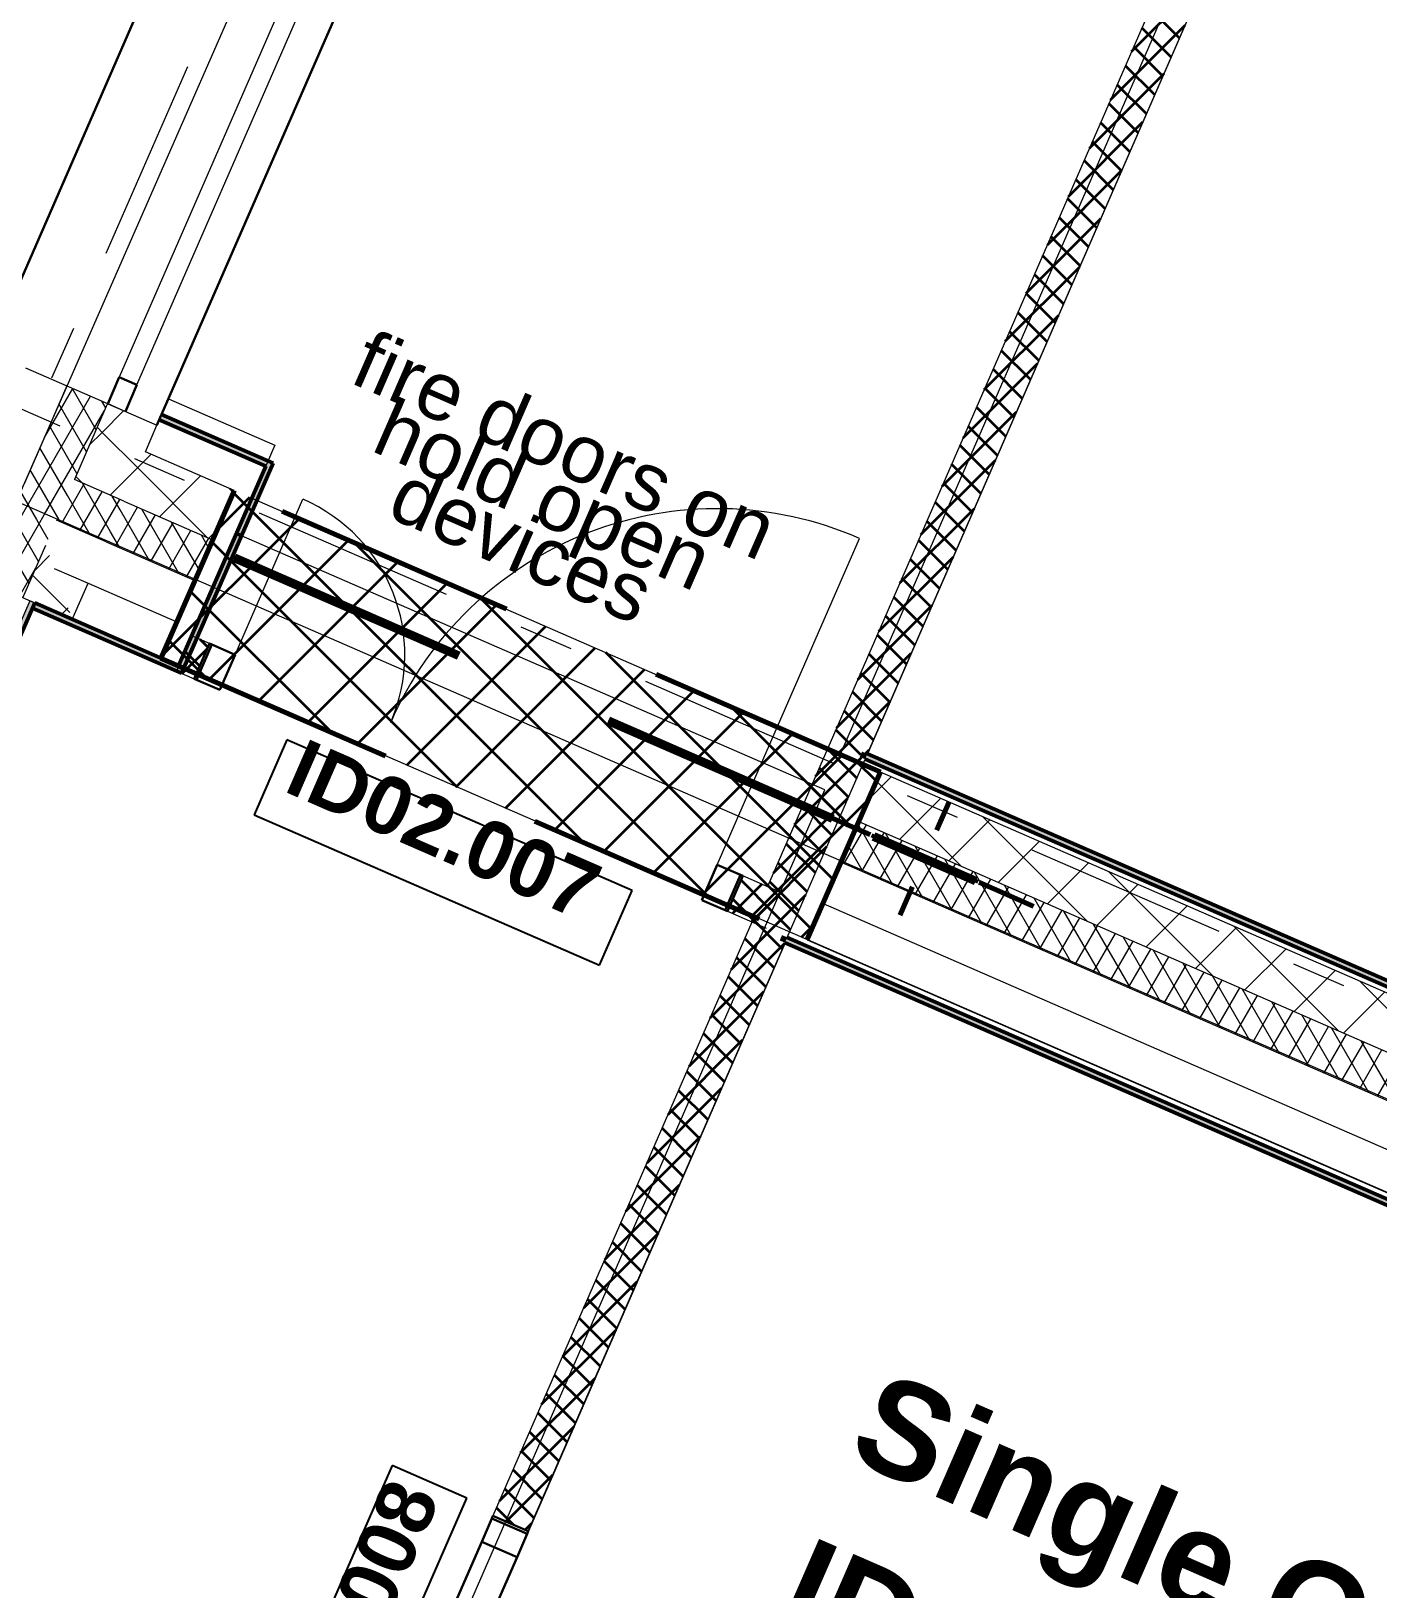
# Model space of a CAD drawing. Header units: millimetres. Extents: x -37281 to 954596, y -59787 to 956680.
# Drawn here: x 4136 to 7630, y -4564 to -522 of the extents above; entities that cross this region are included whole.
import ezdxf
from ezdxf.enums import TextEntityAlignment as Align

# ---------------------------------------------------------------- set-up
doc = ezdxf.new("R2010")
doc.units = ezdxf.units.MM
doc.header["$MEASUREMENT"] = 0
doc.linetypes.add('Double Dashed', pattern=[1093.611073, 529.166651, -211.666656, 141.111112, -211.666656])
doc.linetypes.add('Long Dashed', pattern=[1058.333302, 634.99999, -423.333311])
for name, color, linetype in [('A-15-MG_Structural_Grid', 7, 'Continuous'), ('A-20-M_Floor_Slab', 7, 'Continuous'), ('A-25-M_Wall_Ext_Existing_HUB', 7, 'Continuous'), ('A-25-M_Wall_Int', 7, 'Continuous'), ('ArchiCAD Windows', 7, 'Continuous'), ('Demolished_A-15-M_Bracing', 7, 'Continuous'), ('Demolished_A-25-M_Wall_Ext_Existing_HUB', 7, 'Continuous'), ('New_A-05-M_Gross_Int_Circulation', 7, 'Continuous'), ('New_A-15-MG_Structural_Grid_Phase_2', 7, 'Continuous'), ('New_A-20-M_Floor_Slab', 7, 'Continuous'), ('New_A-25-M_Wall_Int', 7, 'Continuous'), ('New_A-35-M_FFE-Zone', 7, 'Continuous'), ('New_ArchiCAD Door Markers', 7, 'Continuous'), ('New_ArchiCAD Doors', 7, 'Continuous')]:
    doc.layers.add(name, color=color, linetype=linetype)
for name, color, linetype, lineweight, true_color in [('A-15-MG_Structural_Grid_Pen_No__163', 7, 'Continuous', 0, 0x750077), ('A-25-M_Wall_Ext_Existing_HUB_Pen_No__107', 7, 'Continuous', 15, 0xa6a6a6), ('A-25-M_Wall_Int_Pen_No__107', 7, 'Continuous', 15, 0xa6a6a6), ('A-25-M_Wall_Int_Pen_No__27', 7, 'Continuous', 50, 0x2a2a2a), ('ArchiCAD Windows_Pen_No__23', 7, 'Continuous', 30, 0x2a2a2a), ('ArchiCAD Windows_Pen_No__43', 7, 'Continuous', 30, 0x444444), ('New_A-05-M_Gross_Int_Circulation_Pen_No__74', 7, 'Continuous', 20, 0x606060), ('New_A-15-MG_Structural_Grid_Phase_2_Pen_No__222', 7, 'Continuous', 13, 0x65af33), ('New_A-35-M_FFE-Zone_Pen_No__74', 7, 'Continuous', 20, 0x606060), ('New_ArchiCAD Doors_Pen_No__43', 7, 'Continuous', 30, 0x444444), ('New_ArchiCAD Doors_Pen_No__63', 7, 'Continuous', 20, 0x606060)]:
    doc.layers.add(name, color=color, linetype=linetype, lineweight=lineweight, true_color=true_color)
for name, color, linetype, lineweight in [('A-20-M_Floor_Slab_Pen_No__89', 8, 'Continuous', 20), ('A-25-M_Wall_Ext_Existing_HUB_Pen_No__1', 7, 'Continuous', 13), ('A-25-M_Wall_Ext_Existing_HUB_Pen_No__87', 8, 'Continuous', 20), ('ArchiCAD Windows_Pen_No__1', 7, 'Continuous', 13), ('ArchiCAD Windows_Pen_No__83', 8, 'Continuous', 20), ('Demolished_A-15-M_Bracing_Pen_No__175', 1, 'Continuous', 35), ('Demolished_A-15-M_Bracing_Pen_No__177', 1, 'Continuous', 70), ('Demolished_A-25-M_Wall_Ext_Existing_HUB_Pen_No__175', 1, 'Continuous', 35), ('Demolished_A-25-M_Wall_Ext_Existing_HUB_Pen_No__177', 1, 'Continuous', 70), ('New_A-20-M_Floor_Slab_Pen_No__89', 8, 'Continuous', 20), ('New_A-25-M_Wall_Int_Pen_No__1', 7, 'Continuous', 13), ('New_A-25-M_Wall_Int_Pen_No__155', 5, 'Continuous', 35), ('New_A-95-P_Text_1_50_GA_Pen_No__1', 7, 'Continuous', 13), ('New_ArchiCAD Door Markers_Pen_No__1', 7, 'Continuous', 13), ('New_ArchiCAD Door Markers_Pen_No__5', 7, 'Continuous', 25), ('New_ArchiCAD Doors_Pen_No__1', 7, 'Continuous', 13), ('New_ArchiCAD Zone Stamps_Pen_No__9', 7, 'Continuous', 13)]:
    doc.layers.add(name, color=color, linetype=linetype, lineweight=lineweight)
doc.styles.add('GENERATED_STYLE_1', font='')
doc.styles.add('GENERATED_STYLE_2', font='')
doc.styles.add('GENERATED_STYLE_3', font='')
doc.styles.add('GENERATED_STYLE_4', font='')
doc.styles.get('GENERATED_STYLE_1').set_extended_font_data('Swis721 BT', bold=True)
doc.styles.get('GENERATED_STYLE_2').set_extended_font_data('Arial', bold=True)
doc.styles.get('GENERATED_STYLE_3').set_extended_font_data('Arial')
doc.styles.get('GENERATED_STYLE_4').set_extended_font_data('Swis721 BT')
pattern_1 = [(60, (0, 0), (-43.30127, 25), []), (120, (0, 0), (43.30127, 25), [])]
pattern_2 = [(45, (0, 0), (-91.9239, 91.9239), []), (135, (0, 0), (91.9239, 91.9239), [])]
pattern_3 = [(103.994, (0, 0), (-1137.96, 451.32), [0, -965.2, 0, -1079.5, 0, -1031.875]), (73.994, (0, 0), (-1195.13, 1745.3), [0, -520.7, 0, -869.95, 0, -333.375]), (33.994, (-311.5, -716.2), (785.41, 1814.82), [0, -317.5, 0, -1143, 0, -1492.25]), (23.994, (-311.5, -716.2), (250.28, 1972.77), [0, -158.75, 0, -749.3, 0, -857.25])]
pattern_4 = [(45, (0, 0), (-35.35534, 35.35534), []), (135, (0, 0), (35.35534, 35.35534), [])]

# ---------------------------------------------------------------- blocks, each defined once
blk = doc.blocks.new('Corridor 03-Second_INB 2158_8_3', base_point=(54.1, -14767.2))
at = {"layer": 'New_A-05-M_Gross_Int_Circulation_Pen_No__74', "linetype": 'Continuous'}
for p, q in [((4682.5, -1831.2), (4526.8, -2188.2)), ((6195.4, -2490.9), (4682.5, -1831.2)), ((4139.7, -2019.4), (-3832.6, -20302.4)), ((4526.8, -2188.2), (4139.7, -2019.4)), ((-4600.5, -27249.5), (6195.4, -2490.9))]:
    blk.add_line(p, q, dxfattribs=at)
at = {"layer": 'New_ArchiCAD Zone Stamps_Pen_No__9'}
for tag, height, style, p in [('zoneNameLine2', 250, 'GENERATED_STYLE_2', (-1206.8, -16020.4)), ('ROOM_NAME', 250, 'GENERATED_STYLE_2', (-1638.9, -15832)), ('DUMMY_650', 200, 'GENERATED_STYLE_3', (-67.1, -15557.7)), ('measuredAreaCode', 200, 'GENERATED_STYLE_3', (-414.5, -16354.4)), ('ROOM_NUMBER', 200, 'GENERATED_STYLE_3', (-774.6, -16197.4)), ('DUMMY_651', 133.3, 'GENERATED_STYLE_3', (54.7, -15263.2)), ('DUMMY_649', 200, 'GENERATED_STYLE_3', (-280.5, -16047))]:
    blk.add_attdef(tag, text='', height=height, rotation=66.4404, dxfattribs=dict(at, style=style)).set_placement(p, align=Align.TOP_LEFT)
blk = doc.blocks.new('Single Office_INB 2115_9_3', base_point=(8057.8, -4933.2))
at = {"layer": 'New_A-35-M_FFE-Zone_Pen_No__74', "linetype": 'Continuous'}
for p, q in [((6092.3, -2887.2), (4754.7, -5954.6)), ((9849.3, -4525.5), (6092.3, -2887.2))]:
    blk.add_line(p, q, dxfattribs=at)
at = {"layer": 'New_ArchiCAD Zone Stamps_Pen_No__9'}
for tag, height, style, p in [('ROOM_NAME', 250, 'GENERATED_STYLE_2', (6347.7, -3992.9)), ('zoneNameLine2', 250, 'GENERATED_STYLE_2', (6159.3, -4425.1)), ('ROOM_NUMBER', 200, 'GENERATED_STYLE_3', (5970.9, -4845.8)), ('measuredAreaCode', 200, 'GENERATED_STYLE_3', (5813.8, -5205.9)), ('DUMMY_649', 200, 'GENERATED_STYLE_3', (6121.2, -5339.9)), ('DUMMY_650', 200, 'GENERATED_STYLE_3', (6610.6, -5553.3)), ('DUMMY_651', 133.3, 'GENERATED_STYLE_3', (6889.9, -5659.9))]:
    blk.add_attdef(tag, text='', height=height, rotation=336.4404, dxfattribs=dict(at, style=style)).set_placement(p, align=Align.TOP_LEFT)
blk = doc.blocks.new('General Store Room_INB 2201_17_3', base_point=(10519.4, 2072.7))
at = {"layer": 'New_A-35-M_FFE-Zone_Pen_No__74', "linetype": 'Continuous'}
for p, q in [((9823.4, 5669.4), (6305.9, -2397.3)), ((6305.9, -2397.3), (9596.7, -3832.2))]:
    blk.add_line(p, q, dxfattribs=at)
at = {"layer": 'New_ArchiCAD Zone Stamps_Pen_No__9'}
for tag, height, style, p in [('ROOM_NAME', 250, 'GENERATED_STYLE_2', (8722.3, 2041.3)), ('zoneNameLine2', 250, 'GENERATED_STYLE_2', (8533.9, 1609.1)), ('ROOM_NUMBER', 200, 'GENERATED_STYLE_3', (8345.5, 1188.4)), ('measuredAreaCode', 200, 'GENERATED_STYLE_3', (8188.5, 828.3)), ('DUMMY_649', 200, 'GENERATED_STYLE_3', (8495.9, 694.3)), ('DUMMY_650', 200, 'GENERATED_STYLE_3', (8985.2, 480.9)), ('DUMMY_651', 133.3, 'GENERATED_STYLE_3', (9264.5, 374.3))]:
    blk.add_attdef(tag, text='', height=height, rotation=336.4404, dxfattribs=dict(at, style=style)).set_placement(p, align=Align.TOP_LEFT)
blk = doc.blocks.new('Hub Circulation-Second_SF014_18_3', base_point=(12677, 5772.6))
at = {"layer": 'New_A-05-M_Gross_Int_Circulation_Pen_No__74', "linetype": 'Continuous'}
for p, q in [((6235.4, -2399.3), (9804.8, 5786.6)), ((6715.1, 3621.1), (4492.4, -1476.1)), ((4492.4, -1476.1), (4768.5, -1596.5)), ((4768.5, -1596.5), (4708.7, -1733.6)), ((4708.7, -1733.6), (6235.4, -2399.3))]:
    blk.add_line(p, q, dxfattribs=at)
at = {"layer": 'New_ArchiCAD Zone Stamps_Pen_No__9'}
for tag, height, style, p in [('ROOM_NAME', 250, 'GENERATED_STYLE_2', (11346.7, 7549.1)), ('zoneNameLine2', 250, 'GENERATED_STYLE_2', (11158.2, 7117)), ('ROOM_NUMBER', 200, 'GENERATED_STYLE_3', (10969.8, 6696.3)), ('measuredAreaCode', 200, 'GENERATED_STYLE_3', (10812.8, 6336.2)), ('ROOM_WALLS_PRM', 200, 'GENERATED_STYLE_3', (11120.2, 6202.1)), ('DUMMY_649', 200, 'GENERATED_STYLE_3', (11749.4, 5927.8)), ('DUMMY_650', 133.3, 'GENERATED_STYLE_3', (12028.6, 5821.2))]:
    blk.add_attdef(tag, text='', height=height, rotation=336.4404, dxfattribs=dict(at, style=style)).set_placement(p, align=Align.TOP_LEFT)
blk = doc.blocks.new('Slab_3_3', base_point=(4098.2, -1742.5))
at = {"layer": 'A-20-M_Floor_Slab_Pen_No__89', "linetype": 'Continuous', "flags": 128}
blk.add_lwpolyline([(4098.2, -1742.5), (7679.1, 6433.3), (7408.6, 6181.5), (7863.9, 6610.1), (7781, 6699.2), (15385.5, 13775.7), (15455.9, 13700.1), (17774.7, 15857.9), (18446.1, 15136.4), (19353.7, 17217.8), (53673.3, 2252.6), (46447.7, -14317.9), (43562.2, -13059.7), (41504.6, -17778.4), (12656.3, -5199.1), (14458.9, -1065.4), (11927.1, 38.6), (10023.8, -4326.4)], close=True, dxfattribs=at)
blk = doc.blocks.new('Slab_4_3', base_point=(-34879.7, -33019))
at = {"layer": 'New_A-20-M_Floor_Slab_Pen_No__89', "linetype": 'Continuous', "flags": 128}
blk.add_lwpolyline([(19341.1, -30335.3), (10989.4, -26693.5), (10933.1, -26822.8), (1863.4, -22868), (9871.7, -4502.5), (4224.7, -2040.2), (4133, -2000.1), (2145.4, -6558.2), (-3142, -4252.6), (-10743.6, -11326.4), (-11126.4, -10915), (-34879.7, -33019)], dxfattribs=at)
blk = doc.blocks.new('Slab_5_3', base_point=(7137.3, 5776.6))
at = {"layer": 'A-20-M_Floor_Slab_Pen_No__89', "linetype": 'Continuous', "flags": 128}
blk.add_lwpolyline([(7137.3, 5776.6), (892, -34.9), (4010.3, -1394.7)], close=True, dxfattribs=at)
blk = doc.blocks.new('Triple Window 19')
at = {"layer": 'ArchiCAD Windows_Pen_No__1', "linetype": 'Continuous'}
blk.add_line((2817.5, 0), (2817.5, -50), dxfattribs=at)
at = {"layer": 'ArchiCAD Windows_Pen_No__23', "linetype": 'Continuous'}
for p, q in [((-2817.5, 335), (2817.5, 335)), ((-2817.5, -139.5), (2817.5, -139.5))]:
    blk.add_line(p, q, dxfattribs=at)
at = {"layer": 'ArchiCAD Windows_Pen_No__43', "linetype": 'Continuous'}
for p, q in [((2742.5, -50), (2742.5, 0)), ((2742.5, 0), (2817.5, 0)), ((2817.5, -50), (2742.5, -50))]:
    blk.add_line(p, q, dxfattribs=at)
at = {"layer": 'ArchiCAD Windows_Pen_No__83', "linetype": 'Continuous'}
for p, q in [((-595, 0), (2742.5, 0)), ((2742.5, -50), (-595, -50))]:
    blk.add_line(p, q, dxfattribs=at)
blk = doc.blocks.new('Wall_8_3', base_point=(3808.1, -1858.5))
at = {"layer": 'A-25-M_Wall_Ext_Existing_HUB_Pen_No__107', "linetype": 'Continuous'}
h = blk.add_hatch(dxfattribs=at)
h.set_pattern_fill('Batt_Insulation_0003', color=256, style=0, pattern_type=2)
h.set_pattern_definition(pattern_1)
h.paths.add_polyline_path([(4229, -1442.3), (4143, -1639.6), (4248.4, -1685.6), (4334.4, -1488.2)])
h = blk.add_hatch(dxfattribs=at)
h.set_pattern_fill('Concrete_Block_0003', color=256, style=0, pattern_type=2)
h.set_pattern_definition(pattern_2)
h.paths.add_polyline_path([(4334.4, -1488.2), (4304.3, -1557.2), (4432.7, -1613.2), (4462.7, -1544.2), (4380.7, -1508.4), (4334.9, -1488.4)])
h = blk.add_hatch(dxfattribs=at)
h.set_pattern_fill('Concrete_Block_0003', color=256, style=0, pattern_type=2)
h.set_pattern_definition(pattern_2)
h.paths.add_polyline_path([(4376.7, -1741.5), (4432.7, -1613.2), (4304.3, -1557.2), (4248.4, -1685.6)])
h = blk.add_hatch(dxfattribs=at)
h.set_pattern_fill('Batt_Insulation_0003', color=256, style=0, pattern_type=2)
h.set_pattern_definition(pattern_1)
h.paths.add_polyline_path([(4202.4, -1791), (4248.4, -1685.6), (4143, -1639.6), (4117.9, -1696.9), (4142.1, -1764.7)])
h = blk.add_hatch(dxfattribs=at)
h.set_pattern_fill('Batt_Insulation_0003', color=256, style=0, pattern_type=2)
h.set_pattern_definition(pattern_1)
h.paths.add_polyline_path([(4330.7, -1846.9), (4376.7, -1741.5), (4248.4, -1685.6), (4202.4, -1791)])
h = blk.add_hatch(dxfattribs=at)
h.set_pattern_fill('Batt_Insulation_0003', color=256, style=0, pattern_type=2)
h.set_pattern_definition(pattern_1)
h.paths.add_polyline_path([(4142.1, -1764.7), (4174.3, -1855.3), (4202.4, -1791)])
h = blk.add_hatch(dxfattribs=at)
h.set_pattern_fill('613_01__ad_AR_SAND_0003', color=256, style=0, pattern_type=2)
h.set_pattern_definition(pattern_3)
h.paths.add_polyline_path([(4284, -1954.2), (4195.9, -1915.8), (4243, -2048.1)])
at = {"layer": 'A-25-M_Wall_Ext_Existing_HUB_Pen_No__1', "linetype": 'Continuous'}
for p, q in [((4121.8, -1395.5), (4229, -1442.3)), ((4229, -1442.3), (4143, -1639.6)), ((4229, -1442.3), (4334.4, -1488.2)), ((4334.4, -1488.2), (4304.3, -1557.2)), ((4334.4, -1488.2), (4334.9, -1488.4)), ((4334.9, -1488.4), (4380.7, -1508.4)), ((4380.7, -1508.4), (4462.7, -1544.2)), ((4304.3, -1557.2), (4248.4, -1685.6)), ((4143, -1639.6), (4117.9, -1696.9)), ((4376.7, -1741.5), (4248.4, -1685.6)), ((4330.7, -1846.9), (4202.4, -1791)), ((4195.9, -1915.8), (4284, -1954.2)), ((4243, -2048.1), (4243, -2048.1))]:
    blk.add_line(p, q, dxfattribs=at)
at = {"layer": 'A-25-M_Wall_Ext_Existing_HUB_Pen_No__1', "linetype": 'Continuous', "flags": 128}
blk.add_lwpolyline([(4432.7, -1613.2), (4462.7, -1544.2)], dxfattribs=at)
at = {"layer": 'ArchiCAD Windows', "color": 251, "linetype": 'Continuous', "lineweight": 20, "true_color": 0x606060, "xscale": -1, "zscale": 1000, "rotation": 66.44041487563835}
blk.add_blockref('Triple Window 19', (5461, 1094.2), dxfattribs=at)
blk = doc.blocks.new('Wall_15_3', base_point=(-97.6, -155.4))
at = {"layer": 'A-25-M_Wall_Ext_Existing_HUB_Pen_No__107', "linetype": 'Continuous'}
h = blk.add_hatch(dxfattribs=at)
h.set_pattern_fill('613_01__ad_AR_SAND_0003', color=256, style=0, pattern_type=2)
h.set_pattern_definition(pattern_3)
h.paths.add_polyline_path([(3808.1, -1858.5), (3902, -1899.4), (4060.6, -1535.8), (4010.3, -1394.7)])
h = blk.add_hatch(dxfattribs=at)
h.set_pattern_fill('Batt_Insulation_0003', color=256, style=0, pattern_type=2)
h.set_pattern_definition(pattern_1)
h.paths.add_polyline_path([(4009.3, -1946.2), (4114.7, -1992.2), (4174.3, -1855.3), (4117.9, -1696.9)])
h = blk.add_hatch(dxfattribs=at)
h.set_pattern_fill('Concrete_Block_0003', color=256, style=0, pattern_type=2)
h.set_pattern_definition(pattern_2)
h.paths.add_polyline_path([(4114.7, -1992.2), (4243, -2048.1), (4174.3, -1855.3)])
at = {"layer": 'A-25-M_Wall_Ext_Existing_HUB_Pen_No__1', "linetype": 'Continuous'}
for p, q in [((3808.1, -1858.5), (4010.3, -1394.7)), ((3902, -1899.4), (4060.6, -1535.8)), ((4009.3, -1946.2), (4117.9, -1696.9)), ((4114.7, -1992.2), (4174.3, -1855.3))]:
    blk.add_line(p, q, dxfattribs=at)
at = {"layer": 'A-25-M_Wall_Ext_Existing_HUB_Pen_No__1', "linetype": 'Continuous', "flags": 128}
for points in [[(3902, -1899.4), (3808.1, -1858.5)], [(4009.3, -1946.2), (3902, -1899.4)], [(4114.7, -1992.2), (4009.3, -1946.2)], [(4243, -2048.1), (4114.7, -1992.2)]]:
    blk.add_lwpolyline(points, dxfattribs=at)
at = {"layer": 'A-25-M_Wall_Ext_Existing_HUB_Pen_No__87', "linetype": 'Continuous', "flags": 128}
for points in [[(4010.3, -1394.7), (892, -34.9)], [(-97.6, -155.4), (977.2, -624.1)], [(1043.2, -652.8), (3808.1, -1858.5)]]:
    blk.add_lwpolyline(points, dxfattribs=at)
blk = doc.blocks.new('Door Stamp 17[12]_3', base_point=(5251, -2504))
at = {"layer": 'New_ArchiCAD Door Markers_Pen_No__5', "linetype": 'Continuous'}
for p, q in [((4800, -2360.9), (4715.3, -2555)), ((5695.7, -2751.4), (4800, -2360.9)), ((4715.3, -2555), (5611, -2945.5)), ((4715.3, -2555), (5611, -2945.5)), ((5611, -2945.5), (5695.7, -2751.4))]:
    blk.add_line(p, q, dxfattribs=at)
at = {"layer": 'New_ArchiCAD Door Markers_Pen_No__1', "style": 'GENERATED_STYLE_1'}
blk.add_attdef('AC_WIDO_ID', text='', height=150, rotation=336.4404, dxfattribs=at).set_placement((4769.3, -2533.7), align=Align.BOTTOM_LEFT)
blk = doc.blocks.new('Double Door Asymmetric 19[13]_3')
at = {"layer": 'New_ArchiCAD Doors_Pen_No__1', "linetype": 'Continuous'}
for p, q in [((4566.1, -2185.7), (4591.7, -2127.1)), ((4591.7, -2127.1), (4592.9, -2124.3)), ((4592.9, -2124.3), (4598.9, -2110.6)), ((4558.9, -2202.2), (4564.9, -2188.5)), ((4564.9, -2188.5), (4566.1, -2185.7)), ((5950.2, -2789.3), (5975.8, -2730.6)), ((5975.8, -2730.6), (5977, -2727.9)), ((5977, -2727.9), (5983, -2714.1)), ((5943, -2805.8), (5949, -2792)), ((5949, -2792), (5950.2, -2789.3))]:
    blk.add_line(p, q, dxfattribs=at)
at = {"layer": 'New_ArchiCAD Doors_Pen_No__43', "linetype": 'Continuous'}
for p, q in [((4598.9, -2110.6), (4558.9, -2202.2)), ((4605.3, -2113.4), (4565.3, -2205)), ((4605.3, -2113.4), (4598.9, -2110.6)), ((4665.8, -2139.8), (4605.3, -2113.4)), ((4625.8, -2231.4), (4665.8, -2139.8)), ((4565.3, -2205), (4558.9, -2202.2)), ((4565.3, -2205), (4625.8, -2231.4)), ((5916.1, -2684.9), (5876.1, -2776.6)), ((5976.6, -2711.3), (5916.1, -2684.9)), ((5936.6, -2803), (5976.6, -2711.3)), ((5983, -2714.1), (5943, -2805.8)), ((5976.6, -2711.3), (5983, -2714.1)), ((5876.1, -2776.6), (5936.6, -2803)), ((5936.6, -2803), (5943, -2805.8))]:
    blk.add_line(p, q, dxfattribs=at)
at = {"layer": 'New_ArchiCAD Doors_Pen_No__63', "linetype": 'Continuous'}
for p, q in [((4665.8, -2139.8), (4841.6, -1736.4)), ((5916.1, -2684.9), (6285.4, -1838))]:
    blk.add_line(p, q, dxfattribs=at)
for centre, radius, start, end in [((4665.8, -2139.8), 440, 336.4404, 66.4404), ((5916.1, -2684.9), 924, 66.4404, 156.4404)]:
    blk.add_arc(centre, radius, start, end, dxfattribs=at)
at = {"layer": 'New_ArchiCAD Door Markers'}
ref = blk.add_blockref('Door Stamp 17[12]_3', (5251, -2504), dxfattribs=at)
ref.add_attrib('AC_WIDO_ID', 'ID02.007', dxfattribs={"layer": 'New_ArchiCAD Door Markers_Pen_No__1', "color": 7, "height": 150, "rotation": 336.4404, "style": 'GENERATED_STYLE_1'}).set_placement((4769.3, -2533.7), align=Align.BOTTOM_LEFT)
blk = doc.blocks.new('Wall_126_3', base_point=(6043.3, -2849.5))
at = {"layer": 'New_A-25-M_Wall_Int_Pen_No__155', "linetype": 'Continuous'}
h = blk.add_hatch(dxfattribs=at)
h.set_pattern_fill('Grid_5x5_Diagonal_0003', color=256, style=0, pattern_type=2)
h.set_pattern_definition(pattern_4)
h.paths.add_polyline_path([(4513.1, -2182.3), (4558.9, -2202.2), (4564.9, -2188.5), (4566.1, -2185.7), (4591.7, -2127.1), (4592.9, -2124.3), (4598.9, -2110.6), (4553, -2090.6), (4547, -2104.3), (4545.8, -2107.1), (4520.2, -2165.8), (4519, -2168.5)])
h = blk.add_hatch(dxfattribs=at)
h.set_pattern_fill('Grid_5x5_Diagonal_0003', color=256, style=0, pattern_type=2)
h.set_pattern_definition(pattern_4)
h.paths.add_polyline_path([(5943, -2805.8), (6043.3, -2849.5), (6049.3, -2835.7), (6050.5, -2833), (6076, -2774.3), (6077.2, -2771.6), (6083.2, -2757.8), (5983, -2714.1), (5977, -2727.9), (5975.8, -2730.6), (5950.2, -2789.3), (5949, -2792)])
at = {"layer": 'New_A-25-M_Wall_Int_Pen_No__1', "linetype": 'Continuous'}
for p, q in [((4566.1, -2185.7), (4591.7, -2127.1)), ((4591.7, -2127.1), (4592.9, -2124.3)), ((4592.9, -2124.3), (4598.9, -2110.6)), ((4558.9, -2202.2), (4564.9, -2188.5)), ((4564.9, -2188.5), (4566.1, -2185.7)), ((5950.2, -2789.3), (5975.8, -2730.6)), ((5975.8, -2730.6), (5977, -2727.9)), ((5977, -2727.9), (5983, -2714.1)), ((5943, -2805.8), (5949, -2792)), ((5949, -2792), (5950.2, -2789.3))]:
    blk.add_line(p, q, dxfattribs=at)
at = {"layer": 'New_A-25-M_Wall_Int_Pen_No__1', "linetype": 'Continuous', "flags": 128}
for points in [[(4553, -2090.6), (4513.1, -2182.3)], [(4598.9, -2110.6), (4553, -2090.6)], [(4513.1, -2182.3), (4558.9, -2202.2)], [(6083.2, -2757.8), (5983, -2714.1)], [(5943, -2805.8), (6043.3, -2849.5)]]:
    blk.add_lwpolyline(points, dxfattribs=at)
at = {"layer": 'New_ArchiCAD Doors', "color": 251, "linetype": 'Continuous', "lineweight": 20, "true_color": 0x606060}
blk.add_blockref('Double Door Asymmetric 19[13]_3', (0, 0), dxfattribs=at)
blk = doc.blocks.new('Door Stamp 17[17]_3', base_point=(5032.8, -5066.7))
at = {"layer": 'New_ArchiCAD Door Markers_Pen_No__5', "linetype": 'Continuous'}
for p, q in [((5072.9, -4243.6), (4682.3, -5139.3)), ((5267, -4328.2), (5072.9, -4243.6)), ((4876.4, -5223.9), (5267, -4328.2)), ((4876.4, -5223.9), (5267, -4328.2)), ((4682.3, -5139.3), (4876.4, -5223.9))]:
    blk.add_line(p, q, dxfattribs=at)
at = {"layer": 'New_ArchiCAD Door Markers_Pen_No__1', "style": 'GENERATED_STYLE_1'}
blk.add_attdef('AC_WIDO_ID', text='', height=150, rotation=66.4404, dxfattribs=at).set_placement((4899.9, -5125.4), align=Align.BOTTOM_LEFT)
blk = doc.blocks.new('Door with Sidelight on Side 2 19[18]_3')
at = {"layer": 'New_ArchiCAD Doors_Pen_No__1', "linetype": 'Continuous'}
for p, q in [((5334.6, -4374.6), (5348.3, -4380.6)), ((5348.3, -4380.6), (5351.1, -4381.8)), ((5351.1, -4381.8), (5368.5, -4389.4)), ((5368.5, -4389.4), (5391.4, -4399.4)), ((5391.4, -4399.4), (5409.7, -4407.4)), ((5409.7, -4407.4), (5412.5, -4408.6)), ((5412.5, -4408.6), (5426.2, -4414.6)), ((4731, -5758.8), (4744.8, -5764.8)), ((4744.8, -5764.8), (4747.5, -5766)), ((4747.5, -5766), (4764.9, -5773.6)), ((4764.9, -5773.6), (4787.9, -5783.6)), ((4787.9, -5783.6), (4806.2, -5791.5)), ((4806.2, -5791.5), (4808.9, -5792.7)), ((4808.9, -5792.7), (4822.7, -5798.7))]:
    blk.add_line(p, q, dxfattribs=at)
at = {"layer": 'New_ArchiCAD Doors_Pen_No__43', "linetype": 'Continuous'}
for p, q in [((5331.8, -4381.1), (5305.4, -4441.6)), ((5331.8, -4381.1), (5334.6, -4374.6)), ((5423.4, -4421), (5331.8, -4381.1)), ((5426.2, -4414.6), (5334.6, -4374.6)), ((5305.4, -4441.6), (5134.3, -4833.9)), ((5397.1, -4481.5), (5305.4, -4441.6)), ((5305.4, -4441.6), (5397.1, -4481.5)), ((5397.1, -4481.5), (5423.4, -4421)), ((5423.4, -4421), (5426.2, -4414.6)), ((5226, -4873.8), (5397.1, -4481.5)), ((5134.3, -4833.9), (5107.9, -4894.4)), ((5134.3, -4833.9), (5226, -4873.8)), ((5226, -4873.8), (5134.3, -4833.9)), ((5199.6, -4934.3), (5226, -4873.8)), ((5107.9, -4894.4), (5199.6, -4934.3)), ((4760.2, -5691.9), (4733.8, -5752.4)), ((4851.9, -5731.8), (4760.2, -5691.9)), ((4825.5, -5792.3), (4851.9, -5731.8)), ((4733.8, -5752.4), (4731, -5758.8)), ((4822.7, -5798.7), (4731, -5758.8)), ((4733.8, -5752.4), (4825.5, -5792.3)), ((4825.5, -5792.3), (4822.7, -5798.7))]:
    blk.add_line(p, q, dxfattribs=at)
at = {"layer": 'New_ArchiCAD Doors_Pen_No__63', "linetype": 'Continuous'}
blk.add_line((4851.9, -5731.8), (5649.4, -6079.6), dxfattribs=at)
blk.add_arc((4851.9, -5731.8), 870, 336.4404, 66.4404, dxfattribs=at)
at = {"layer": 'New_ArchiCAD Door Markers'}
ref = blk.add_blockref('Door Stamp 17[17]_3', (5032.8, -5066.7), dxfattribs=at)
ref.add_attrib('AC_WIDO_ID', 'ID02.008', dxfattribs={"layer": 'New_ArchiCAD Door Markers_Pen_No__1', "color": 7, "height": 150, "rotation": 66.4404, "style": 'GENERATED_STYLE_1'}).set_placement((4899.9, -5125.4), align=Align.BOTTOM_LEFT)
blk = doc.blocks.new('Wall_140_3', base_point=(-1916.9, -21004.6))
at = {"layer": 'A-25-M_Wall_Int_Pen_No__107', "linetype": 'Continuous'}
for points in [[(6292.2, -2391.3), (6286.2, -2405), (6299.9, -2411), (6305.9, -2397.3)], [(6084.5, -2867.5), (6078.5, -2881.2), (6092.3, -2887.2), (6098.3, -2873.5)]]:
    blk.add_hatch(color=256, dxfattribs=at).paths.add_polyline_path(points)
at = {"layer": 'New_A-25-M_Wall_Int_Pen_No__155', "linetype": 'Continuous'}
h = blk.add_hatch(dxfattribs=at)
h.set_pattern_fill('Grid_5x5_Diagonal_0003', color=256, style=0, pattern_type=2)
h.set_pattern_definition(pattern_4)
h.paths.add_polyline_path([(5334.6, -4374.6), (5348.3, -4380.6), (5351.1, -4381.8), (5368.5, -4389.4), (5391.4, -4399.4), (5409.7, -4407.4), (5412.5, -4408.6), (5426.2, -4414.6), (6092.3, -2887.2), (6078.5, -2881.2), (6084.5, -2867.5), (6098.3, -2873.5), (6299.9, -2411), (6286.2, -2405), (6292.2, -2391.3), (6305.9, -2397.3), (7449.8, 226.1), (7436.1, 232.1), (7433.3, 233.3), (7415, 241.3), (7392.1, 251.2), (7374.6, 258.8), (7371.9, 260), (7358.1, 266), (6046.6, -2741.8), (6040.6, -2755.6), (6039.4, -2758.3), (6013.8, -2817), (6012.6, -2819.8), (6006.6, -2833.5)])
at = {"layer": 'New_A-25-M_Wall_Int_Pen_No__1', "linetype": 'Continuous'}
for p, q in [((5334.6, -4374.6), (5348.3, -4380.6)), ((5348.3, -4380.6), (5351.1, -4381.8)), ((5351.1, -4381.8), (5368.5, -4389.4)), ((5368.5, -4389.4), (5391.4, -4399.4)), ((5391.4, -4399.4), (5409.7, -4407.4)), ((5409.7, -4407.4), (5412.5, -4408.6)), ((5412.5, -4408.6), (5426.2, -4414.6))]:
    blk.add_line(p, q, dxfattribs=at)
at = {"layer": 'New_A-25-M_Wall_Int_Pen_No__1', "linetype": 'Continuous', "flags": 128}
for points in [[(7358.1, 266), (6046.6, -2741.8)], [(6305.9, -2397.3), (7449.8, 226.1)], [(6098.3, -2873.5), (6299.9, -2411)], [(6006.6, -2833.5), (5334.6, -4374.6)], [(5426.2, -4414.6), (6092.3, -2887.2)]]:
    blk.add_lwpolyline(points, dxfattribs=at)
at = {"layer": 'New_ArchiCAD Doors', "color": 251, "linetype": 'Continuous', "lineweight": 20, "true_color": 0x606060}
blk.add_blockref('Door with Sidelight on Side 2 19[18]_3', (0, 0), dxfattribs=at)
blk = doc.blocks.new('Wall_159_3', base_point=(2164.1, -6550))
at = {"layer": 'A-25-M_Wall_Int_Pen_No__107', "linetype": 'Continuous'}
blk.add_hatch(color=256, dxfattribs=at).paths.add_polyline_path([(2164.1, -6550), (4145.7, -2005.7), (4131.9, -1999.7), (2150.4, -6544)])
at = {"layer": 'A-25-M_Wall_Int_Pen_No__27', "linetype": 'Continuous', "flags": 128}
blk.add_lwpolyline([(2164.1, -6550), (4145.7, -2005.7)], dxfattribs=at)
blk = doc.blocks.new('Wall_160_3', base_point=(4145.7, -2005.7))
at = {"layer": 'A-25-M_Wall_Int_Pen_No__107', "linetype": 'Continuous'}
blk.add_hatch(color=256, dxfattribs=at).paths.add_polyline_path([(4139.7, -2019.4), (4526.8, -2188.2), (4519, -2168.5), (4145.7, -2005.7)])
at = {"layer": 'A-25-M_Wall_Int_Pen_No__27', "linetype": 'Continuous', "flags": 128}
for points in [[(4139.7, -2019.4), (4526.8, -2188.2)], [(4519, -2168.5), (4145.7, -2005.7)]]:
    blk.add_lwpolyline(points, dxfattribs=at)
blk = doc.blocks.new('Wall_161_3', base_point=(4519, -2168.5))
at = {"layer": 'A-25-M_Wall_Int_Pen_No__107', "linetype": 'Continuous'}
blk.add_hatch(color=256, dxfattribs=at).paths.add_polyline_path([(4526.8, -2188.2), (4682.5, -1831.2), (4668.7, -1825.2), (4519, -2168.5)])
at = {"layer": 'A-25-M_Wall_Int_Pen_No__27', "linetype": 'Continuous', "flags": 128}
for points in [[(4668.7, -1825.2), (4519, -2168.5)], [(4526.8, -2188.2), (4682.5, -1831.2)], [(4682.5, -1831.2), (4668.7, -1825.2)]]:
    blk.add_lwpolyline(points, dxfattribs=at)
blk = doc.blocks.new('Wall_162_3', base_point=(4519, -2168.5))
at = {"layer": 'A-25-M_Wall_Int_Pen_No__107', "linetype": 'Continuous'}
blk.add_hatch(color=256, dxfattribs=at).paths.add_polyline_path([(4532.8, -2174.5), (4764.6, -1643), (4744.8, -1650.8), (4519, -2168.5)])
at = {"layer": 'A-25-M_Wall_Int_Pen_No__27', "linetype": 'Continuous', "flags": 128}
for points in [[(4744.8, -1650.8), (4519, -2168.5)], [(4532.8, -2174.5), (4764.6, -1643)], [(4519, -2168.5), (4532.8, -2174.5)]]:
    blk.add_lwpolyline(points, dxfattribs=at)
blk = doc.blocks.new('Wall_163_3', base_point=(4750.8, -1637))
at = {"layer": 'A-25-M_Wall_Int_Pen_No__107', "linetype": 'Continuous'}
blk.add_hatch(color=256, dxfattribs=at).paths.add_polyline_path([(4764.6, -1643), (4474.8, -1516.6), (4468.8, -1530.4), (4744.8, -1650.8)])
at = {"layer": 'A-25-M_Wall_Int_Pen_No__27', "linetype": 'Continuous', "flags": 128}
for points in [[(4468.8, -1530.4), (4744.8, -1650.8)], [(4764.6, -1643), (4474.8, -1516.6)]]:
    blk.add_lwpolyline(points, dxfattribs=at)
blk = doc.blocks.new('Wall_171_3', base_point=(6006.6, -2833.5))
at = {"layer": 'A-25-M_Wall_Int_Pen_No__107', "linetype": 'Continuous'}
blk.add_hatch(color=256, dxfattribs=at).paths.add_polyline_path([(6092.3, -2887.2), (9849.3, -4525.5), (9855.3, -4511.7), (6098.3, -2873.5)])
at = {"layer": 'A-25-M_Wall_Int_Pen_No__27', "linetype": 'Continuous', "flags": 128}
for points in [[(6092.3, -2887.2), (9849.3, -4525.5)], [(9855.3, -4511.7), (6098.3, -2873.5)], [(9849.3, -4525.5), (9855.3, -4511.7)]]:
    blk.add_lwpolyline(points, dxfattribs=at)
blk = doc.blocks.new('Wall_178_3', base_point=(6208.2, -2371.1))
at = {"layer": 'A-25-M_Wall_Int_Pen_No__107', "linetype": 'Continuous'}
blk.add_hatch(color=256, dxfattribs=at).paths.add_polyline_path([(6299.9, -2411), (9590.7, -3846), (9596.7, -3832.2), (6305.9, -2397.3)])
at = {"layer": 'A-25-M_Wall_Int_Pen_No__27', "linetype": 'Continuous', "flags": 128}
for points in [[(6299.9, -2411), (9590.7, -3846)], [(9596.7, -3832.2), (6305.9, -2397.3)]]:
    blk.add_lwpolyline(points, dxfattribs=at)
blk = doc.blocks.new('Column_3_3', base_point=(4479.2, -1807.6))
at = {"layer": 'Demolished_A-15-M_Bracing_Pen_No__175', "linetype": 'Continuous', "lineweight": 0, "true_color": 0x7f0000}
blk.add_hatch(color=16, dxfattribs=at).paths.add_polyline_path([(6320.2, -2615.9), (6584.9, -2731.3), (6588.9, -2722.1), (6324.2, -2606.7)])
at = {"layer": 'Demolished_A-15-M_Bracing_Pen_No__177', "linetype": 'Long Dashed'}
for p, q in [((6313.4, -2607.4), (6172.2, -2545.9)), ((6486.5, -2595.6), (6518.5, -2522.3)), ((6324.2, -2606.7), (6320.2, -2615.9)), ((6320.2, -2615.9), (6584.9, -2731.3)), ((6324.2, -2606.7), (6588.9, -2722.1)), ((6422.6, -2742.3), (6390.6, -2815.6)), ((6588.9, -2722.1), (6584.9, -2731.3)), ((6595.7, -2730.5), (6736.9, -2792.1))]:
    blk.add_line(p, q, dxfattribs=at)
at = {"layer": 'Demolished_A-15-M_Bracing_Pen_No__177', "linetype": 'Long Dashed', "flags": 128}
for points in [[(4661.5, -1892.6), (4665.5, -1883.4)], [(4661.5, -1892.6), (6320.2, -2615.9)], [(4665.5, -1883.4), (6324.2, -2606.7)]]:
    blk.add_lwpolyline(points, dxfattribs=at)
at = {"layer": 'Demolished_A-15-M_Bracing_Pen_No__177', "linetype": 'Long Dashed'}
blk.add_point((6454.6, -2669), dxfattribs=at)
blk = doc.blocks.new('Standard grid marker_3')
at = {"layer": 'A-15-MG_Structural_Grid_Pen_No__163', "linetype": 'Double Dashed'}
blk.add_line((1000, 0), (74254.8, 0), dxfattribs=at)
at = {"layer": 'A-15-MG_Structural_Grid_Pen_No__163', "style": 'GENERATED_STYLE_4'}
for tag, p in [('AC_MarkerText_1_0', (-500, 43.4)), ('AC_MarkerText_1_1', (75754.8, 43.4))]:
    blk.add_attdef(tag, text='', height=350, rotation=360, dxfattribs=at).set_placement(p, align=Align.MIDDLE_CENTER)
blk = doc.blocks.new('Wall_200_3', base_point=(44635.4, -19661.2))
at = {"layer": 'A-25-M_Wall_Ext_Existing_HUB_Pen_No__107', "linetype": 'Continuous'}
h = blk.add_hatch(dxfattribs=at)
h.set_pattern_fill('Concrete_Block_0003', color=256, style=0, pattern_type=2)
h.set_pattern_definition(pattern_2)
h.paths.add_polyline_path([(10064.7, -4069), (6339.7, -2444.8), (6283.8, -2573.1), (10008.7, -4197.4)])
h = blk.add_hatch(dxfattribs=at)
h.set_pattern_fill('Batt_Insulation_0003', color=256, style=0, pattern_type=2)
h.set_pattern_definition(pattern_1)
h.paths.add_polyline_path([(10008.7, -4197.4), (6283.8, -2573.1), (6237.8, -2678.5), (9962.8, -4302.8)])
h = blk.add_hatch(dxfattribs=at)
h.set_pattern_fill('613_01__ad_AR_SAND_0003', color=256, style=0, pattern_type=2)
h.set_pattern_definition(pattern_3)
h.paths.add_polyline_path([(9916, -4410), (6191.1, -2785.8), (6150.1, -2879.7), (9875, -4504)])
at = {"layer": 'A-25-M_Wall_Ext_Existing_HUB_Pen_No__1', "linetype": 'Continuous'}
for p, q in [((6283.8, -2573.1), (10008.7, -4197.4)), ((6237.8, -2678.5), (9962.8, -4302.8)), ((6191.1, -2785.8), (9916, -4410))]:
    blk.add_line(p, q, dxfattribs=at)
at = {"layer": 'A-25-M_Wall_Ext_Existing_HUB_Pen_No__1', "linetype": 'Continuous', "flags": 128}
for points in [[(6339.7, -2444.8), (6150.1, -2879.7)], [(10279, -4162.5), (6339.7, -2444.8)], [(6150.1, -2879.7), (9861.3, -4498)]]:
    blk.add_lwpolyline(points, dxfattribs=at)
blk = doc.blocks.new('Wall_203_3', base_point=(4473.2, -2148.5))
at = {"layer": 'A-25-M_Wall_Ext_Existing_HUB_Pen_No__107', "linetype": 'Continuous'}
h = blk.add_hatch(dxfattribs=at)
h.set_pattern_fill('Concrete_Block_0003', color=256, style=0, pattern_type=2)
h.set_pattern_definition(pattern_2)
h.paths.add_polyline_path([(4376.7, -1741.5), (4606.9, -1841.9), (4662.9, -1713.6), (4432.7, -1613.2)])
h = blk.add_hatch(dxfattribs=at)
h.set_pattern_fill('Batt_Insulation_0003', color=256, style=0, pattern_type=2)
h.set_pattern_definition(pattern_1)
h.paths.add_polyline_path([(4330.7, -1846.9), (4561, -1947.3), (4606.9, -1841.9), (4376.7, -1741.5)])
h = blk.add_hatch(dxfattribs=at)
h.set_pattern_fill('613_01__ad_AR_SAND_0003', color=256, style=0, pattern_type=2)
h.set_pattern_definition(pattern_3)
h.paths.add_polyline_path([(4243, -2048.1), (4473.2, -2148.5), (4514.2, -2054.6), (4284, -1954.2)])
at = {"layer": 'A-25-M_Wall_Ext_Existing_HUB_Pen_No__1', "linetype": 'Continuous'}
for p, q in [((4376.7, -1741.5), (4606.9, -1841.9)), ((4330.7, -1846.9), (4561, -1947.3)), ((4284, -1954.2), (4514.2, -2054.6))]:
    blk.add_line(p, q, dxfattribs=at)
at = {"layer": 'A-25-M_Wall_Ext_Existing_HUB_Pen_No__1', "linetype": 'Continuous', "flags": 128}
for points in [[(4662.9, -1713.6), (4432.7, -1613.2)], [(4243, -2048.1), (4473.2, -2148.5)], [(4473.2, -2148.5), (4514.2, -2054.6)]]:
    blk.add_lwpolyline(points, dxfattribs=at)
blk = doc.blocks.new('Wall_204_3', base_point=(6150.1, -2879.7))
at = {"layer": 'Demolished_A-25-M_Wall_Ext_Existing_HUB_Pen_No__175', "linetype": 'Continuous'}
h = blk.add_hatch(dxfattribs=at)
h.set_pattern_fill('Concrete_Block_0003', color=256, style=0, pattern_type=2)
h.set_pattern_definition(pattern_2)
h.paths.add_polyline_path([(4473.2, -2148.5), (6150.1, -2879.7), (6191.1, -2785.8), (6237.8, -2678.5), (6283.8, -2573.1), (6339.7, -2444.8), (4662.9, -1713.6), (4606.9, -1841.9), (4561, -1947.3), (4514.2, -2054.6)])
at = {"layer": 'Demolished_A-25-M_Wall_Ext_Existing_HUB_Pen_No__177', "linetype": 'Long Dashed', "flags": 128}
for points in [[(4662.9, -1713.6), (4473.2, -2148.5)], [(6339.7, -2444.8), (4662.9, -1713.6)], [(4473.2, -2148.5), (6150.1, -2879.7)], [(6150.1, -2879.7), (6339.7, -2444.8)]]:
    blk.add_lwpolyline(points, dxfattribs=at)
blk = doc.blocks.new('Wall_205_3', base_point=(4243, -2048.1))
at = {"layer": 'A-25-M_Wall_Ext_Existing_HUB_Pen_No__1', "linetype": 'Continuous', "flags": 128}
blk.add_lwpolyline([(4243, -2048.1), (4284, -1954.2)], dxfattribs=at)
blk = doc.blocks.new('Standard grid marker[56]_3', base_point=(-9543.7, -32918))
at = {"layer": 'New_A-15-MG_Structural_Grid_Phase_2_Pen_No__222', "linetype": 'Double Dashed'}
blk.add_line((-8782.2, -31171.8), (5398, 1348), dxfattribs=at)
at = {"layer": 'New_A-15-MG_Structural_Grid_Phase_2_Pen_No__222', "style": 'GENERATED_STYLE_4'}
for tag, p in [('AC_MarkerText_1_1', (5529.7, 3955.5)), ('AC_MarkerText_1_0', (-10573.1, -32973.4))]:
    blk.add_attdef(tag, text='', height=350, rotation=336.4404, dxfattribs=at).set_placement(p, align=Align.MIDDLE_CENTER)

msp = doc.modelspace()

# ---------------------------------------------------------------- block references
at = {"layer": 'A-15-MG_Structural_Grid', "color": 8, "linetype": 'Continuous', "lineweight": 15, "zscale": 1000, "rotation": 336.440411583993}
msp.add_blockref('Standard grid marker_3', (-1201.2, 813.7), dxfattribs=at)
at = {"layer": 'A-20-M_Floor_Slab', "color": 8, "linetype": 'Continuous', "lineweight": 20}
for name, p in [('Slab_3_3', (4098.2, -1742.5)), ('Slab_5_3', (7137.3, 5776.6))]:
    msp.add_blockref(name, p, dxfattribs=at)
at = {"layer": 'A-25-M_Wall_Ext_Existing_HUB', "color": 250, "lineweight": 50, "true_color": 0x2a2a2a}
for name, p in [('Wall_8_3', (3808.1, -1858.5)), ('Wall_15_3', (-97.6, -155.4)), ('Wall_203_3', (4473.2, -2148.5)), ('Wall_205_3', (4243, -2048.1)), ('Wall_200_3', (44635.4, -19661.2))]:
    msp.add_blockref(name, p, dxfattribs=at)
at = {"layer": 'A-25-M_Wall_Int', "color": 250, "lineweight": 50, "true_color": 0x2a2a2a}
for name, p in [('Wall_163_3', (4750.8, -1637)), ('Wall_162_3', (4519, -2168.5)), ('Wall_161_3', (4519, -2168.5)), ('Wall_159_3', (2164.1, -6550)), ('Wall_160_3', (4145.7, -2005.7)), ('Wall_178_3', (6208.2, -2371.1)), ('Wall_171_3', (6006.6, -2833.5))]:
    msp.add_blockref(name, p, dxfattribs=at)
at = {"layer": 'Demolished_A-15-M_Bracing', "color": 1, "lineweight": 70}
msp.add_blockref('Column_3_3', (4479.2, -1807.6), dxfattribs=at)
at = {"layer": 'Demolished_A-25-M_Wall_Ext_Existing_HUB', "color": 1, "lineweight": 70}
msp.add_blockref('Wall_204_3', (6150.1, -2879.7), dxfattribs=at)
at = {"layer": 'New_A-05-M_Gross_Int_Circulation', "linetype": 'Continuous'}
for name, p in [('Hub Circulation-Second_SF014_18_3', (12677, 5772.6)), ('Corridor 03-Second_INB 2158_8_3', (54.1, -14767.2))]:
    msp.add_blockref(name, p, dxfattribs=at)
at = {"layer": 'New_A-15-MG_Structural_Grid_Phase_2', "color": 8, "linetype": 'Continuous', "lineweight": 15}
msp.add_blockref('Standard grid marker[56]_3', (-9543.7, -32918), dxfattribs=at)
at = {"layer": 'New_A-20-M_Floor_Slab', "color": 8, "linetype": 'Continuous', "lineweight": 20}
msp.add_blockref('Slab_4_3', (-34879.7, -33019), dxfattribs=at)
at = {"layer": 'New_A-25-M_Wall_Int', "color": 250, "lineweight": 50, "true_color": 0x2a2a2a}
for name, p in [('Wall_140_3', (-1916.9, -21004.6)), ('Wall_126_3', (6043.3, -2849.5))]:
    msp.add_blockref(name, p, dxfattribs=at)
at = {"layer": 'New_A-35-M_FFE-Zone', "linetype": 'Continuous'}
msp.add_blockref('General Store Room_INB 2201_17_3', (10519.4, 2072.7), dxfattribs=at)
ref = msp.add_blockref('Single Office_INB 2115_9_3', (8057.8, -4933.2), dxfattribs=at)
ref.add_attrib('ROOM_NAME', 'Single Office', dxfattribs={"layer": 'New_ArchiCAD Zone Stamps_Pen_No__9', "color": 7, "height": 250, "rotation": 336.4404, "style": 'GENERATED_STYLE_2'}).set_placement((6347.7, -3992.9), align=Align.TOP_LEFT)
ref.add_attrib('zoneNameLine2', 'ID. SF516', dxfattribs={"layer": 'New_ArchiCAD Zone Stamps_Pen_No__9', "color": 7, "height": 250, "rotation": 336.4404, "style": 'GENERATED_STYLE_2'}).set_placement((6159.3, -4425.1), align=Align.TOP_LEFT)

# ---------------------------------------------------------------- texts
at = {"layer": 'New_A-95-P_Text_1_50_GA_Pen_No__1', "linetype": 'Continuous', "insert": (5551.7, -1527.1), "char_height": 150, "width": 1419.58, "attachment_point": 2, "rotation": 336.4404, "line_spacing_factor": 0.56024, "style": 'GENERATED_STYLE_4'}
msp.add_mtext('\\A1;{\\fSwis721 BT|b0|i0|c0|p34;\\C5;fire doors on hold open devices}', dxfattribs=at)

doc.saveas('drawing.dxf')
